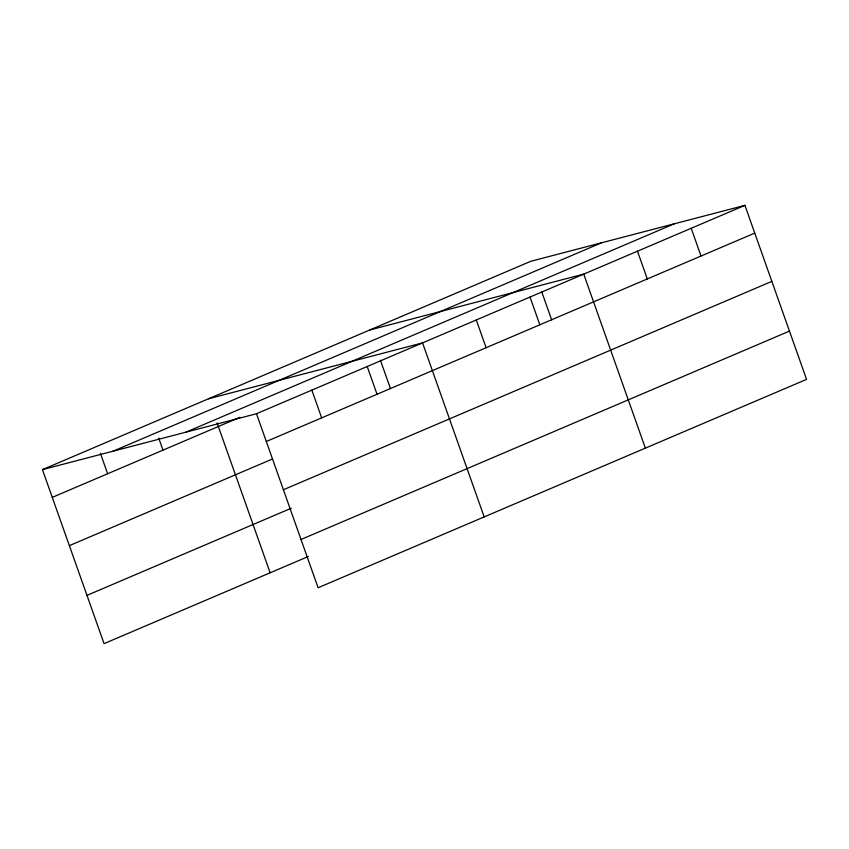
<?xml version="1.0" encoding="UTF-8"?>
<svg xmlns="http://www.w3.org/2000/svg" width="849" height="849" viewBox="0 0 849 849"><rect width="100%" height="100%" fill="white"/><g stroke="black" fill="none" stroke-linecap="round" stroke-linejoin="round"><path stroke-width="1.27" d="M42.45 469.624L530.89 261.248L744.934 205.362L806.55 379.376L318.11 587.752L256.483 413.739L42.45 469.624L104.066 643.638L308.346 556.488M113.076 451.19L601.527 242.803M185.857 432.183L674.297 223.796M52.277 497.376L239.832 417.347M256.483 413.739L744.934 205.362M266.31 441.491L754.75 233.104M69.363 545.642L272.455 459.001M283.407 489.756L771.847 281.369M86.98 595.372L291.26 508.222M301.013 539.486L789.453 331.099M369.708 330.006L583.741 274.121L645.367 448.134M208.525 398.775L422.558 342.89L484.174 516.903M691.203 228.285L701.019 256.027M637.472 251.208L647.299 278.95M541.598 291.462L551.68 319.924M530.009 297.044L539.837 324.796M476.289 319.967L486.106 347.719M380.405 360.231L390.487 388.693M367.203 366.513L377.02 394.254M311.838 390.126L321.665 417.867M217.068 422.898L270.141 572.788M158.721 438.073L162.987 450.14M100.373 453.249L107.632 473.753"/></g></svg>
